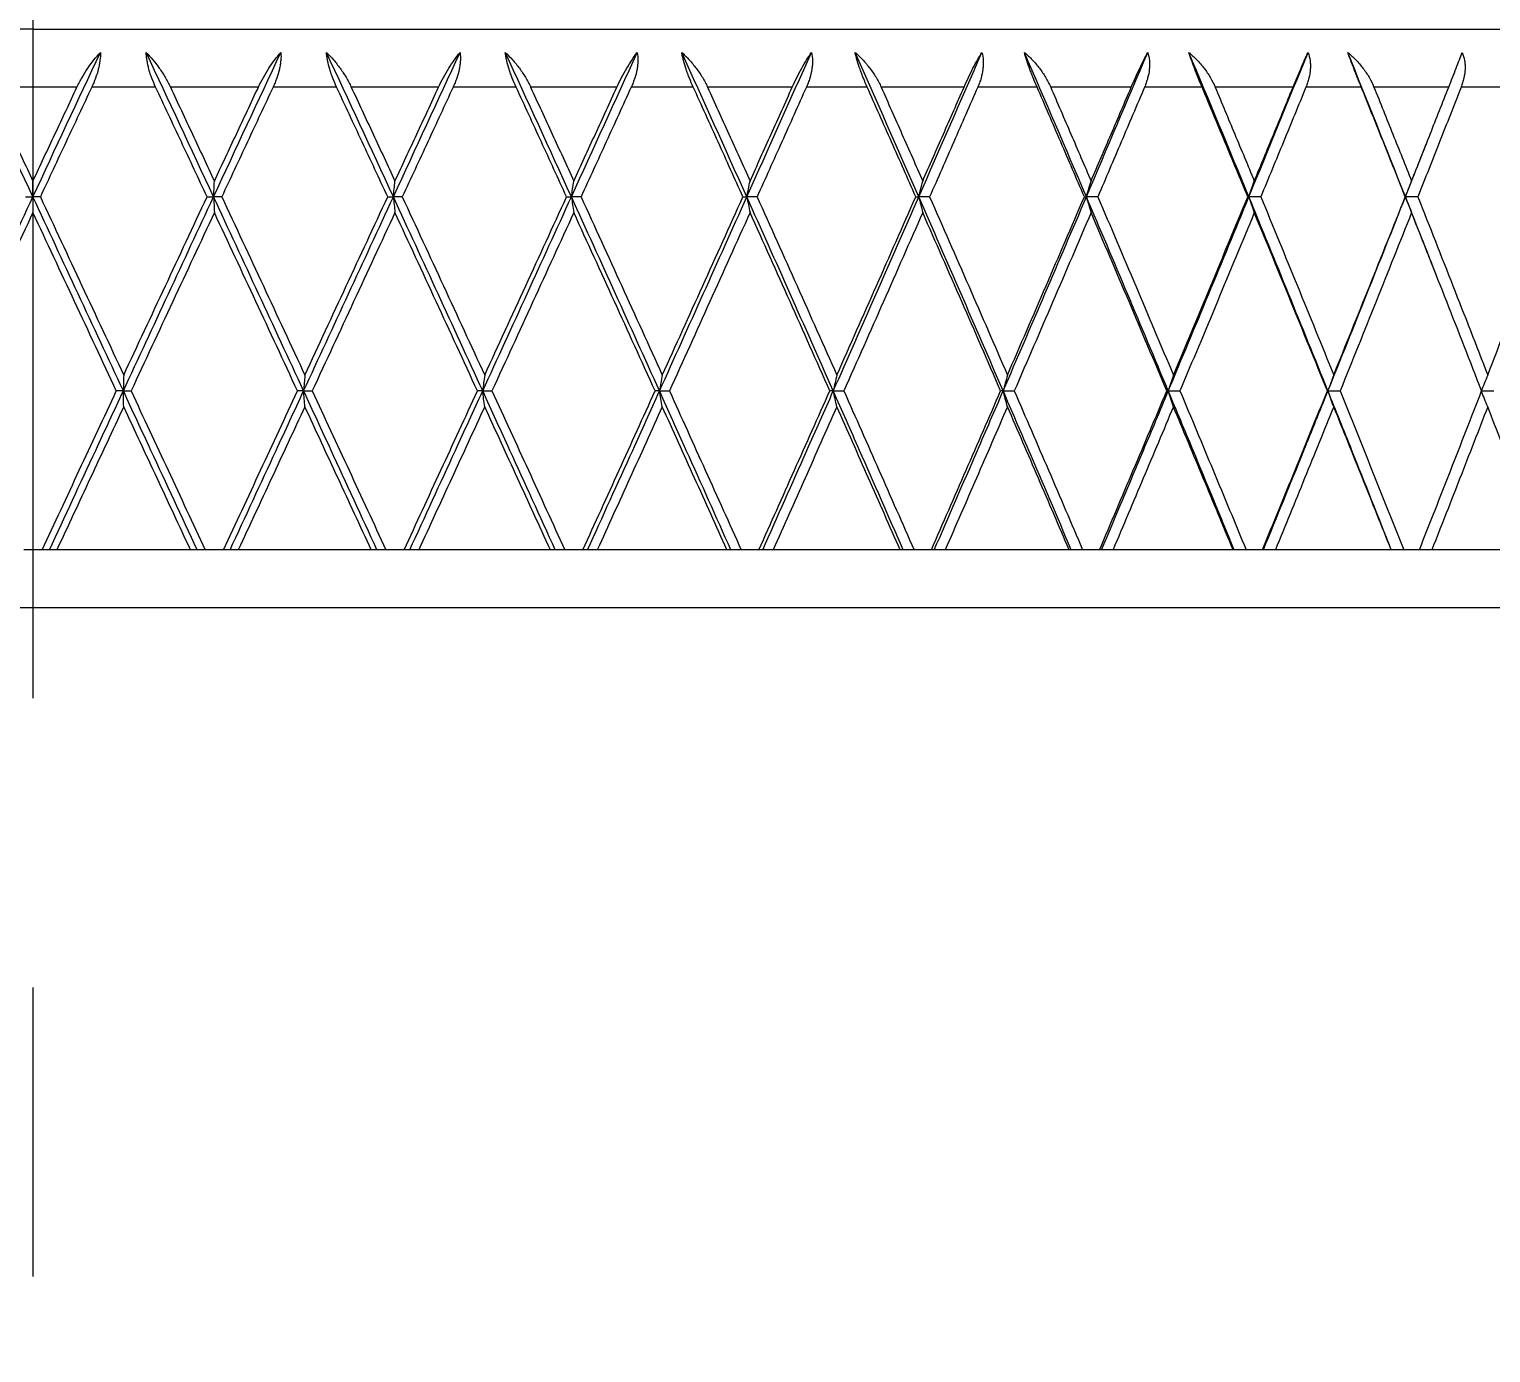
# Model space of a CAD drawing. Extents: x 1661 to 2451, y 0 to 579.
# Drawn here: x 1890.11 to 1902.75, y 266.34 to 277.78 of the extents above; entities that cross this region are included whole.
import ezdxf

# ---------------------------------------------------------------- set-up
doc = ezdxf.new("R2010")
doc.units = 0
doc.header["$LTSCALE"] = 10
doc.header["$MEASUREMENT"] = 0
doc.header["$PDMODE"] = 3
doc.header["$PDSIZE"] = -10
doc.linetypes.add('CENTER', pattern=[2, 1.25, -0.25, 0.25, -0.25])
doc.layers.get('0').update_dxf_attribs({"linetype": 'CONTINUOUS'})
doc.layers.get('DEFPOINTS').update_dxf_attribs({"linetype": 'CONTINUOUS'})
doc.layers.add('1', color=7, linetype='CONTINUOUS')
doc.layers.add('BODY', color=7, linetype='CONTINUOUS')
doc.styles.add('Daelim Dimension', font='NanumGothic.ttf')
doc.dimstyles.new('DEFAULT', dxfattribs={"dimscale": 2, "dimtxt": 2, "dimasz": 2, "dimexe": 0, "dimexo": 2, "dimgap": 1, "dimtad": 1, "dimdec": 0, "dimzin": 9, "dimdsep": 46, "dimtxsty": 'Daelim Dimension', "dimcen": 0.5, "dimclrd": 5, "dimclre": 5, "dimclrt": 256, "dimadec": 1, "dimazin": 0, "dimtfac": 1, "dimtdec": 0, "dimtix": 1, "dimtmove": 0, "dimatfit": 3, "dimfxl": 1, "dimtolj": 1, "dimtzin": 1, "dimlwd": 9, "dimlwe": 9, "dimarcsym": 0})

# ---------------------------------------------------------------- blocks, each defined once
blk = doc.blocks.new('*D0')
at = {"color": 5, "lineweight": 9, "ltscale": 0.5, "transparency": 16777216}
for p, q in [((1872.627, 259.845), (1872.627, 257.735)), ((1907.627, 259.845), (1907.627, 257.735)), ((1872.627, 257.735), (1760.008, 257.735)), ((1903.627, 257.735), (1876.627, 257.735))]:
    blk.add_line(p, q, dxfattribs=at)
at = {"color": 5, "ltscale": 0.5, "transparency": 16777216}
for points in [[(1876.627, 258.401), (1876.627, 257.068), (1872.627, 257.735)], [(1903.627, 258.401), (1903.627, 257.068), (1907.627, 257.735)]]:
    blk.add_solid(points, dxfattribs=at)
at = {"layer": 'DEFPOINTS', "color": 0, "ltscale": 0.5, "transparency": 16777216}
for p in [(1907.627, 257.735), (1872.627, 255.845), (1907.627, 255.845)]:
    blk.add_point(p, dxfattribs=at)
at = {"color": 7, "ltscale": 0.5, "transparency": 16777216, "insert": (1803.117, 266.359), "char_height": 10, "attachment_point": 5, "style": 'Daelim Dimension'}
blk.add_mtext('\\A1;설치구멍 %%C35', dxfattribs=at)

msp = doc.modelspace()

# ---------------------------------------------------------------- linework, layer by layer
at = {"layer": '1', "color": 7, "linetype": 'Continuous', "lineweight": 18}
for p, q in [((1890.144, 277.781), (1868.144, 277.781)), ((1890.144, 277.781), (1912.144, 277.781)), ((1890.224, 273.281), (1890.064, 273.281)), ((1891.506, 273.281), (1890.351, 273.281)), ((1891.793, 273.281), (1891.633, 273.281)), ((1893.07, 273.281), (1891.92, 273.281)), ((1893.355, 273.281), (1893.196, 273.281)), ((1894.619, 273.281), (1893.481, 273.281)), ((1894.9, 273.281), (1894.743, 273.281)), ((1896.146, 273.281), (1895.025, 273.281)), ((1896.423, 273.281), (1896.269, 273.281)), ((1897.644, 273.281), (1896.545, 273.281)), ((1897.915, 273.281), (1897.764, 273.281)), ((1899.105, 273.281), (1898.034, 273.281)), ((1899.369, 273.281), (1899.222, 273.281)), ((1900.523, 273.281), (1899.485, 273.281)), ((1900.778, 273.281), (1900.636, 273.281)), ((1901.891, 273.281), (1900.89, 273.281)), ((1902.135, 273.281), (1901.999, 273.281)), ((1903.201, 273.281), (1902.242, 273.281)), ((1870.394, 272.781), (1890.144, 272.781)), ((1890.144, 272.781), (1909.894, 272.781))]:
    msp.add_line(p, q, dxfattribs=at)
at = {"layer": '1', "color": 7, "linetype": 'Continuous', "lineweight": 13}
msp.add_line((1890.144, 277.781), (1890.144, 277.281), dxfattribs=at)
at = {"layer": '1', "color": 7, "linetype": 'Continuous', "lineweight": 18}
for points, degree in [([(1890.144, 276.332), (1889.949, 276.749), (1889.755, 277.165), (1889.56, 277.581)], 3), ([(1890.144, 276.332), (1890.338, 276.749), (1890.533, 277.165), (1890.727, 277.581)], 3), ([(1891.706, 276.332), (1891.512, 276.749), (1891.318, 277.165), (1891.124, 277.581)], 3), ([(1891.706, 276.332), (1891.9, 276.749), (1892.094, 277.165), (1892.288, 277.581)], 3), ([(1893.261, 276.332), (1893.069, 276.749), (1892.876, 277.165), (1892.682, 277.581)], 3), ([(1893.261, 276.332), (1893.454, 276.749), (1893.646, 277.165), (1893.838, 277.581)], 3), ([(1894.801, 276.332), (1894.611, 276.749), (1894.42, 277.165), (1894.229, 277.581)], 3), ([(1894.801, 276.332), (1894.991, 276.749), (1895.181, 277.165), (1895.37, 277.581)], 3), ([(1896.318, 276.332), (1896.131, 276.749), (1895.943, 277.165), (1895.755, 277.581)], 3), ([(1896.318, 276.332), (1896.505, 276.749), (1896.691, 277.165), (1896.877, 277.581)], 3), ([(1897.805, 276.332), (1897.622, 276.749), (1897.439, 277.165), (1897.254, 277.581)], 3), ([(1897.805, 276.332), (1897.988, 276.749), (1898.17, 277.165), (1898.351, 277.581)], 3), ([(1899.255, 276.332), (1899.077, 276.749), (1898.898, 277.165), (1898.719, 277.581)], 3), ([(1899.255, 276.332), (1899.432, 276.749), (1899.609, 277.165), (1899.785, 277.581)], 3), ([(1900.66, 276.332), (1900.488, 276.749), (1900.315, 277.165), (1900.141, 277.581)], 3), ([(1900.66, 276.332), (1900.832, 276.749), (1901.002, 277.165), (1901.172, 277.581)], 3), ([(1902.014, 276.332), (1901.849, 276.749), (1901.683, 277.165), (1901.515, 277.581)], 3), ([(1889.762, 277.281), (1889.826, 277.145), (1889.953, 276.875), (1890.08, 276.604), (1890.144, 276.468)], 3), ([(1890.144, 276.468), (1890.207, 276.604), (1890.335, 276.875), (1890.462, 277.145), (1890.525, 277.281)], 3), ([(1890.653, 277.281), (1890.579, 277.123), (1890.43, 276.807), (1890.282, 276.49), (1890.208, 276.332)], 3), ([(1891.65, 276.332), (1891.576, 276.49), (1891.428, 276.807), (1891.279, 277.123), (1891.205, 277.281)], 3), ([(1891.333, 277.281), (1891.396, 277.145), (1891.523, 276.875), (1891.65, 276.604), (1891.713, 276.468)], 3), ([(1891.713, 276.468), (1891.777, 276.604), (1891.904, 276.875), (1892.03, 277.145), (1892.094, 277.281)], 3), ([(1892.221, 277.281), (1892.147, 277.123), (1891.999, 276.807), (1891.851, 276.49), (1891.777, 276.332)], 3), ([(1893.212, 276.332), (1893.139, 276.49), (1892.991, 276.807), (1892.844, 277.123), (1892.77, 277.281)], 3), ([(1892.897, 277.281), (1892.96, 277.145), (1893.086, 276.875), (1893.212, 276.604), (1893.275, 276.468)], 3), ([(1893.275, 276.468), (1893.338, 276.604), (1893.464, 276.875), (1893.59, 277.145), (1893.652, 277.281)], 3), ([(1893.778, 277.281), (1893.705, 277.123), (1893.559, 276.807), (1893.412, 276.49), (1893.338, 276.332)], 3), ([(1894.759, 276.332), (1894.687, 276.49), (1894.541, 276.807), (1894.396, 277.123), (1894.323, 277.281)], 3), ([(1894.448, 277.281), (1894.51, 277.145), (1894.635, 276.875), (1894.76, 276.604), (1894.822, 276.468)], 3), ([(1894.822, 276.468), (1894.884, 276.604), (1895.008, 276.875), (1895.132, 277.145), (1895.194, 277.281)], 3), ([(1895.318, 277.281), (1895.246, 277.123), (1895.102, 276.807), (1894.957, 276.49), (1894.884, 276.332)], 3), ([(1896.284, 276.332), (1896.213, 276.49), (1896.07, 276.807), (1895.927, 277.123), (1895.855, 277.281)], 3), ([(1895.978, 277.281), (1896.04, 277.145), (1896.162, 276.875), (1896.285, 276.604), (1896.346, 276.468)], 3), ([(1896.346, 276.468), (1896.407, 276.604), (1896.529, 276.875), (1896.651, 277.145), (1896.711, 277.281)], 3), ([(1896.833, 277.281), (1896.762, 277.123), (1896.621, 276.807), (1896.478, 276.49), (1896.407, 276.332)], 3), ([(1897.779, 276.332), (1897.71, 276.49), (1897.57, 276.807), (1897.429, 277.123), (1897.359, 277.281)], 3), ([(1897.48, 277.281), (1897.54, 277.145), (1897.66, 276.875), (1897.78, 276.604), (1897.839, 276.468)], 3), ([(1897.839, 276.468), (1897.899, 276.604), (1898.018, 276.875), (1898.137, 277.145), (1898.197, 277.281)], 3), ([(1898.316, 277.281), (1898.246, 277.123), (1898.108, 276.807), (1897.969, 276.49), (1897.899, 276.332)], 3), ([(1899.237, 276.332), (1899.169, 276.49), (1899.033, 276.807), (1898.897, 277.123), (1898.828, 277.281)], 3), ([(1898.946, 277.281), (1899.004, 277.145), (1899.121, 276.875), (1899.237, 276.604), (1899.295, 276.468)], 3), ([(1899.295, 276.468), (1899.353, 276.604), (1899.469, 276.875), (1899.585, 277.145), (1899.643, 277.281)], 3), ([(1899.758, 277.281), (1899.691, 277.123), (1899.556, 276.807), (1899.421, 276.49), (1899.354, 276.332)], 3), ([(1900.651, 276.332), (1900.585, 276.49), (1900.453, 276.807), (1900.321, 277.123), (1900.255, 277.281)], 3), ([(1900.369, 277.281), (1900.425, 277.145), (1900.538, 276.875), (1900.651, 276.604), (1900.707, 276.468)], 3), ([(1900.707, 276.468), (1900.763, 276.604), (1900.875, 276.875), (1900.987, 277.145), (1901.042, 277.281)], 3), ([(1901.154, 277.281), (1901.089, 277.123), (1900.959, 276.807), (1900.829, 276.49), (1900.763, 276.332)], 3), ([(1902.013, 276.332), (1901.95, 276.49), (1901.823, 276.807), (1901.696, 277.123), (1901.632, 277.281)], 3), ([(1901.742, 277.281), (1901.796, 277.145), (1901.905, 276.875), (1902.013, 276.604), (1902.067, 276.468)], 3), ([(1902.067, 276.468), (1902.121, 276.604), (1902.228, 276.875), (1902.335, 277.145), (1902.389, 277.281)], 3), ([(1902.496, 277.281), (1902.434, 277.123), (1902.309, 276.807), (1902.184, 276.49), (1902.121, 276.332)], 3), ([(1902.014, 276.332), (1902.083, 276.507), (1902.152, 276.682), (1902.221, 276.857)], 3), ([(1890.144, 276.332), (1890.144, 276.355), (1890.144, 276.4), (1890.144, 276.445), (1890.144, 276.468)], 3), ([(1891.706, 276.332), (1891.708, 276.355), (1891.71, 276.4), (1891.712, 276.445), (1891.713, 276.468)], 3), ([(1893.261, 276.332), (1893.264, 276.355), (1893.268, 276.4), (1893.273, 276.445), (1893.275, 276.468)], 3), ([(1894.801, 276.332), (1894.805, 276.355), (1894.811, 276.4), (1894.818, 276.445), (1894.822, 276.468)], 3), ([(1896.318, 276.332), (1896.323, 276.355), (1896.332, 276.4), (1896.341, 276.445), (1896.346, 276.468)], 3), ([(1897.805, 276.332), (1897.811, 276.355), (1897.822, 276.4), (1897.834, 276.445), (1897.839, 276.468)], 3), ([(1899.255, 276.332), (1899.261, 276.355), (1899.275, 276.4), (1899.289, 276.445), (1899.295, 276.468)], 3), ([(1900.66, 276.332), (1900.668, 276.355), (1900.683, 276.4), (1900.699, 276.445), (1900.707, 276.468)], 3), ([(1902.014, 276.332), (1902.023, 276.355), (1902.04, 276.4), (1902.058, 276.445), (1902.067, 276.468)], 3), ([(1889.362, 274.654), (1889.623, 275.214), (1889.883, 275.774), (1890.144, 276.332)], 3), ([(1890.08, 276.332), (1890.091, 276.332), (1890.112, 276.332), (1890.133, 276.332), (1890.144, 276.332)], 3), ([(1890.926, 274.654), (1890.665, 275.214), (1890.404, 275.774), (1890.144, 276.332)], 3), ([(1890.144, 276.332), (1890.144, 276.31), (1890.144, 276.264), (1890.144, 276.219), (1890.144, 276.196)], 3), ([(1890.208, 276.332), (1890.197, 276.332), (1890.176, 276.332), (1890.154, 276.332), (1890.144, 276.332)], 3), ([(1890.208, 276.332), (1890.328, 276.076), (1890.568, 275.562), (1890.809, 275.048), (1890.929, 274.791)], 3), ([(1890.926, 274.654), (1891.186, 275.214), (1891.446, 275.774), (1891.706, 276.332)], 3), ([(1890.929, 274.791), (1891.049, 275.048), (1891.29, 275.562), (1891.53, 276.076), (1891.65, 276.332)], 3), ([(1891.65, 276.332), (1891.659, 276.332), (1891.678, 276.332), (1891.697, 276.332), (1891.706, 276.332)], 3), ([(1891.777, 276.332), (1891.765, 276.332), (1891.742, 276.332), (1891.718, 276.332), (1891.706, 276.332)], 3), ([(1892.485, 274.654), (1892.226, 275.214), (1891.966, 275.774), (1891.706, 276.332)], 3), ([(1891.706, 276.332), (1891.708, 276.31), (1891.71, 276.264), (1891.712, 276.219), (1891.713, 276.196)], 3), ([(1891.777, 276.332), (1891.897, 276.076), (1892.137, 275.562), (1892.376, 275.048), (1892.496, 274.791)], 3), ([(1892.485, 274.654), (1892.744, 275.214), (1893.003, 275.774), (1893.261, 276.332)], 3), ([(1892.496, 274.791), (1892.615, 275.048), (1892.854, 275.562), (1893.093, 276.076), (1893.212, 276.332)], 3), ([(1893.212, 276.332), (1893.22, 276.332), (1893.237, 276.332), (1893.253, 276.332), (1893.261, 276.332)], 3), ([(1893.338, 276.332), (1893.325, 276.332), (1893.3, 276.332), (1893.274, 276.332), (1893.261, 276.332)], 3), ([(1894.034, 274.654), (1893.777, 275.214), (1893.519, 275.774), (1893.261, 276.332)], 3), ([(1893.261, 276.332), (1893.264, 276.31), (1893.268, 276.264), (1893.273, 276.219), (1893.275, 276.196)], 3), ([(1893.338, 276.332), (1893.457, 276.076), (1893.695, 275.562), (1893.932, 275.048), (1894.051, 274.791)], 3), ([(1894.034, 274.654), (1894.29, 275.214), (1894.546, 275.774), (1894.801, 276.332)], 3), ([(1894.051, 274.791), (1894.169, 275.048), (1894.406, 275.562), (1894.642, 276.076), (1894.759, 276.332)], 3), ([(1894.759, 276.332), (1894.766, 276.332), (1894.78, 276.332), (1894.794, 276.332), (1894.801, 276.332)], 3), ([(1894.884, 276.332), (1894.87, 276.332), (1894.843, 276.332), (1894.815, 276.332), (1894.801, 276.332)], 3), ([(1895.563, 274.654), (1895.31, 275.214), (1895.056, 275.774), (1894.801, 276.332)], 3), ([(1894.801, 276.332), (1894.805, 276.31), (1894.811, 276.264), (1894.818, 276.219), (1894.822, 276.196)], 3), ([(1894.884, 276.332), (1895.002, 276.076), (1895.236, 275.562), (1895.47, 275.048), (1895.587, 274.791)], 3), ([(1895.563, 274.654), (1895.816, 275.214), (1896.068, 275.774), (1896.318, 276.332)], 3), ([(1895.587, 274.791), (1895.704, 275.048), (1895.937, 275.562), (1896.169, 276.076), (1896.284, 276.332)], 3), ([(1896.284, 276.332), (1896.29, 276.332), (1896.301, 276.332), (1896.312, 276.332), (1896.318, 276.332)], 3), ([(1896.407, 276.332), (1896.392, 276.332), (1896.362, 276.332), (1896.333, 276.332), (1896.318, 276.332)], 3), ([(1897.066, 274.654), (1896.818, 275.214), (1896.569, 275.774), (1896.318, 276.332)], 3), ([(1896.318, 276.332), (1896.323, 276.31), (1896.332, 276.264), (1896.341, 276.219), (1896.346, 276.196)], 3), ([(1896.407, 276.332), (1896.522, 276.076), (1896.753, 275.562), (1896.982, 275.048), (1897.097, 274.791)], 3), ([(1897.066, 274.654), (1897.314, 275.214), (1897.56, 275.774), (1897.805, 276.332)], 3), ([(1897.097, 274.791), (1897.211, 275.048), (1897.439, 275.562), (1897.666, 276.076), (1897.779, 276.332)], 3), ([(1897.779, 276.332), (1897.784, 276.332), (1897.792, 276.332), (1897.801, 276.332), (1897.805, 276.332)], 3), ([(1897.899, 276.332), (1897.883, 276.332), (1897.852, 276.332), (1897.821, 276.332), (1897.805, 276.332)], 3), ([(1898.535, 274.654), (1898.293, 275.214), (1898.05, 275.774), (1897.805, 276.332)], 3), ([(1897.805, 276.332), (1897.811, 276.31), (1897.822, 276.264), (1897.834, 276.219), (1897.839, 276.196)], 3), ([(1897.899, 276.332), (1898.012, 276.076), (1898.237, 275.562), (1898.461, 275.048), (1898.572, 274.791)], 3), ([(1898.535, 274.654), (1898.777, 275.214), (1899.017, 275.774), (1899.255, 276.332)], 3), ([(1898.572, 274.791), (1898.684, 275.048), (1898.906, 275.562), (1899.127, 276.076), (1899.237, 276.332)], 3), ([(1899.237, 276.332), (1899.24, 276.332), (1899.246, 276.332), (1899.252, 276.332), (1899.255, 276.332)], 3), ([(1899.354, 276.332), (1899.337, 276.332), (1899.304, 276.332), (1899.271, 276.332), (1899.255, 276.332)], 3), ([(1899.963, 274.654), (1899.729, 275.214), (1899.493, 275.774), (1899.255, 276.332)], 3), ([(1899.255, 276.332), (1899.261, 276.31), (1899.275, 276.264), (1899.289, 276.219), (1899.295, 276.196)], 3), ([(1899.354, 276.332), (1899.463, 276.076), (1899.682, 275.562), (1899.899, 275.048), (1900.007, 274.791)], 3), ([(1899.963, 274.654), (1900.198, 275.214), (1900.43, 275.774), (1900.66, 276.332)], 3), ([(1900.007, 274.791), (1900.115, 275.048), (1900.331, 275.562), (1900.544, 276.076), (1900.651, 276.332)], 3), ([(1900.651, 276.332), (1900.652, 276.332), (1900.655, 276.332), (1900.658, 276.332), (1900.66, 276.332)], 3), ([(1900.763, 276.332), (1900.746, 276.332), (1900.712, 276.332), (1900.677, 276.332), (1900.66, 276.332)], 3), ([(1901.344, 274.654), (1901.118, 275.214), (1900.89, 275.774), (1900.66, 276.332)], 3), ([(1900.66, 276.332), (1900.668, 276.31), (1900.683, 276.264), (1900.699, 276.219), (1900.707, 276.196)], 3), ([(1900.763, 276.332), (1900.869, 276.076), (1901.08, 275.562), (1901.29, 275.048), (1901.394, 274.791)], 3), ([(1901.344, 274.654), (1901.57, 275.214), (1901.793, 275.774), (1902.014, 276.332)], 3), ([(1901.394, 274.791), (1901.498, 275.048), (1901.705, 275.562), (1901.911, 276.076), (1902.013, 276.332)], 3), ([(1902.013, 276.332), (1902.013, 276.332), (1902.013, 276.332), (1902.014, 276.332), (1902.014, 276.332)], 3), ([(1902.121, 276.332), (1902.103, 276.332), (1902.068, 276.332), (1902.032, 276.332), (1902.014, 276.332)], 3), ([(1902.262, 275.704), (1902.179, 275.913), (1902.097, 276.123), (1902.014, 276.332)], 3), ([(1902.014, 276.332), (1902.023, 276.31), (1902.04, 276.264), (1902.058, 276.219), (1902.067, 276.196)], 3), ([(1902.121, 276.332), (1902.223, 276.076), (1902.425, 275.563), (1902.626, 275.048), (1902.726, 274.791)], 3), ([(1902.726, 274.791), (1902.825, 275.048), (1903.024, 275.562), (1903.22, 276.076), (1903.317, 276.332)], 3), ([(1890.144, 276.196), (1890.024, 275.94), (1889.783, 275.426), (1889.543, 274.912), (1889.422, 274.654)], 3), ([(1890.865, 274.654), (1890.745, 274.912), (1890.505, 275.426), (1890.264, 275.94), (1890.144, 276.196)], 3), ([(1891.713, 276.196), (1891.593, 275.94), (1891.353, 275.426), (1891.113, 274.912), (1890.993, 274.654)], 3), ([(1892.432, 274.654), (1892.313, 274.912), (1892.073, 275.426), (1891.833, 275.94), (1891.713, 276.196)], 3), ([(1893.275, 276.196), (1893.156, 275.94), (1892.918, 275.426), (1892.679, 274.912), (1892.559, 274.654)], 3), ([(1893.988, 274.654), (1893.87, 274.912), (1893.632, 275.426), (1893.394, 275.94), (1893.275, 276.196)], 3), ([(1894.822, 276.196), (1894.704, 275.94), (1894.469, 275.426), (1894.232, 274.912), (1894.114, 274.654)], 3), ([(1895.525, 274.654), (1895.408, 274.912), (1895.174, 275.426), (1894.939, 275.94), (1894.822, 276.196)], 3), ([(1896.346, 276.196), (1896.23, 275.94), (1895.998, 275.426), (1895.766, 274.912), (1895.649, 274.654)], 3), ([(1897.036, 274.654), (1896.922, 274.912), (1896.692, 275.426), (1896.461, 275.94), (1896.346, 276.196)], 3), ([(1897.839, 276.196), (1897.726, 275.94), (1897.5, 275.426), (1897.272, 274.912), (1897.157, 274.654)], 3), ([(1898.513, 274.654), (1898.402, 274.912), (1898.178, 275.426), (1897.952, 275.94), (1897.839, 276.196)], 3), ([(1899.295, 276.196), (1899.186, 275.94), (1898.965, 275.426), (1898.743, 274.912), (1898.631, 274.654)], 3), ([(1899.95, 274.654), (1899.842, 274.912), (1899.624, 275.426), (1899.405, 275.94), (1899.295, 276.196)], 3), ([(1900.707, 276.196), (1900.601, 275.94), (1900.388, 275.426), (1900.172, 274.912), (1900.064, 274.654)], 3), ([(1901.339, 274.654), (1901.234, 274.912), (1901.025, 275.426), (1900.813, 275.94), (1900.707, 276.196)], 3), ([(1902.067, 276.196), (1901.965, 275.94), (1901.76, 275.426), (1901.553, 274.912), (1901.449, 274.654)], 3), ([(1902.673, 274.654), (1902.573, 274.912), (1902.372, 275.426), (1902.169, 275.94), (1902.067, 276.196)], 3), ([(1902.276, 275.668), (1902.268, 275.688)], 1), ([(1890.929, 274.791), (1890.928, 274.768), (1890.927, 274.723), (1890.926, 274.677), (1890.926, 274.654)], 3), ([(1892.496, 274.791), (1892.494, 274.768), (1892.49, 274.723), (1892.487, 274.677), (1892.485, 274.654)], 3), ([(1894.051, 274.791), (1894.048, 274.768), (1894.042, 274.723), (1894.036, 274.677), (1894.034, 274.654)], 3), ([(1895.587, 274.791), (1895.583, 274.768), (1895.575, 274.723), (1895.567, 274.677), (1895.563, 274.654)], 3), ([(1897.097, 274.791), (1897.092, 274.768), (1897.081, 274.723), (1897.071, 274.677), (1897.066, 274.654)], 3), ([(1898.572, 274.791), (1898.566, 274.768), (1898.554, 274.723), (1898.541, 274.677), (1898.535, 274.654)], 3), ([(1900.007, 274.791), (1900, 274.768), (1899.985, 274.723), (1899.971, 274.677), (1899.963, 274.654)], 3), ([(1901.394, 274.791), (1901.385, 274.768), (1901.369, 274.723), (1901.352, 274.677), (1901.344, 274.654)], 3), ([(1890.224, 273.281), (1890.331, 273.51), (1890.545, 273.968), (1890.759, 274.426), (1890.865, 274.654)], 3), ([(1890.926, 274.654), (1890.916, 274.654), (1890.896, 274.654), (1890.875, 274.654), (1890.865, 274.654)], 3), ([(1890.926, 274.654), (1890.937, 274.654), (1890.959, 274.654), (1890.982, 274.654), (1890.993, 274.654)], 3), ([(1890.929, 274.518), (1890.928, 274.541), (1890.927, 274.586), (1890.926, 274.632), (1890.926, 274.654)], 3), ([(1890.993, 274.654), (1891.099, 274.426), (1891.313, 273.968), (1891.527, 273.51), (1891.633, 273.281)], 3), ([(1891.793, 273.281), (1891.9, 273.51), (1892.113, 273.968), (1892.326, 274.426), (1892.432, 274.654)], 3), ([(1892.485, 274.654), (1892.476, 274.654), (1892.459, 274.654), (1892.441, 274.654), (1892.432, 274.654)], 3), ([(1892.485, 274.654), (1892.498, 274.654), (1892.522, 274.654), (1892.547, 274.654), (1892.559, 274.654)], 3), ([(1892.496, 274.518), (1892.494, 274.541), (1892.49, 274.586), (1892.487, 274.632), (1892.485, 274.654)], 3), ([(1892.559, 274.654), (1892.665, 274.426), (1892.878, 273.968), (1893.09, 273.51), (1893.196, 273.281)], 3), ([(1893.355, 273.281), (1893.46, 273.51), (1893.672, 273.968), (1893.883, 274.426), (1893.988, 274.654)], 3), ([(1894.034, 274.654), (1894.026, 274.654), (1894.011, 274.654), (1893.996, 274.654), (1893.988, 274.654)], 3), ([(1894.034, 274.654), (1894.047, 274.654), (1894.074, 274.654), (1894.1, 274.654), (1894.114, 274.654)], 3), ([(1894.051, 274.518), (1894.048, 274.541), (1894.042, 274.586), (1894.036, 274.632), (1894.034, 274.654)], 3), ([(1894.114, 274.654), (1894.219, 274.426), (1894.429, 273.968), (1894.639, 273.51), (1894.743, 273.281)], 3), ([(1894.9, 273.281), (1895.005, 273.51), (1895.214, 273.968), (1895.421, 274.426), (1895.525, 274.654)], 3), ([(1895.563, 274.654), (1895.557, 274.654), (1895.544, 274.654), (1895.532, 274.654), (1895.525, 274.654)], 3), ([(1895.563, 274.654), (1895.577, 274.654), (1895.606, 274.654), (1895.635, 274.654), (1895.649, 274.654)], 3), ([(1895.587, 274.518), (1895.583, 274.541), (1895.575, 274.586), (1895.567, 274.632), (1895.563, 274.654)], 3), ([(1895.649, 274.654), (1895.752, 274.426), (1895.959, 273.968), (1896.166, 273.51), (1896.269, 273.281)], 3), ([(1896.423, 273.281), (1896.525, 273.51), (1896.73, 273.968), (1896.934, 274.426), (1897.036, 274.654)], 3), ([(1897.066, 274.654), (1897.061, 274.654), (1897.051, 274.654), (1897.041, 274.654), (1897.036, 274.654)], 3), ([(1897.066, 274.654), (1897.081, 274.654), (1897.112, 274.654), (1897.142, 274.654), (1897.157, 274.654)], 3), ([(1897.097, 274.518), (1897.092, 274.541), (1897.081, 274.586), (1897.071, 274.632), (1897.066, 274.654)], 3), ([(1897.157, 274.654), (1897.259, 274.426), (1897.461, 273.968), (1897.663, 273.51), (1897.764, 273.281)], 3), ([(1897.915, 273.281), (1898.015, 273.51), (1898.215, 273.968), (1898.414, 274.426), (1898.513, 274.654)], 3), ([(1898.535, 274.654), (1898.531, 274.654), (1898.524, 274.654), (1898.517, 274.654), (1898.513, 274.654)], 3), ([(1898.535, 274.654), (1898.551, 274.654), (1898.583, 274.654), (1898.615, 274.654), (1898.631, 274.654)], 3), ([(1898.572, 274.518), (1898.566, 274.541), (1898.554, 274.586), (1898.541, 274.632), (1898.535, 274.654)], 3), ([(1898.631, 274.654), (1898.73, 274.426), (1898.928, 273.968), (1899.124, 273.51), (1899.222, 273.281)], 3), ([(1899.369, 273.281), (1899.466, 273.51), (1899.661, 273.968), (1899.854, 274.426), (1899.95, 274.654)], 3), ([(1899.963, 274.654), (1899.961, 274.654), (1899.957, 274.654), (1899.952, 274.654), (1899.95, 274.654)], 3), ([(1899.963, 274.654), (1899.98, 274.654), (1900.014, 274.654), (1900.048, 274.654), (1900.064, 274.654)], 3), ([(1900.007, 274.518), (1900, 274.541), (1899.985, 274.586), (1899.971, 274.632), (1899.963, 274.654)], 3), ([(1900.064, 274.654), (1900.16, 274.426), (1900.351, 273.968), (1900.541, 273.51), (1900.636, 273.281)], 3), ([(1900.778, 273.281), (1900.872, 273.51), (1901.06, 273.968), (1901.246, 274.426), (1901.339, 274.654)], 3), ([(1901.344, 274.654), (1901.343, 274.654), (1901.341, 274.654), (1901.34, 274.654), (1901.339, 274.654)], 3), ([(1901.344, 274.654), (1901.361, 274.654), (1901.396, 274.654), (1901.431, 274.654), (1901.449, 274.654)], 3), ([(1901.394, 274.518), (1901.385, 274.541), (1901.369, 274.586), (1901.352, 274.632), (1901.344, 274.654)], 3), ([(1901.449, 274.654), (1901.541, 274.426), (1901.725, 273.968), (1901.908, 273.51), (1901.999, 273.281)], 3), ([(1902.135, 273.281), (1902.225, 273.51), (1902.406, 273.968), (1902.584, 274.426), (1902.673, 274.654)], 3), ([(1902.67, 274.654), (1902.688, 274.654), (1902.724, 274.654), (1902.76, 274.654), (1902.778, 274.654)], 3), ([(1890.929, 274.518), (1890.833, 274.312), (1890.64, 273.9), (1890.448, 273.487), (1890.351, 273.281)], 3), ([(1891.506, 273.281), (1891.41, 273.487), (1891.218, 273.9), (1891.025, 274.312), (1890.929, 274.518)], 3), ([(1892.496, 274.518), (1892.4, 274.312), (1892.208, 273.9), (1892.016, 273.487), (1891.92, 273.281)], 3), ([(1893.07, 273.281), (1892.974, 273.487), (1892.783, 273.9), (1892.591, 274.312), (1892.496, 274.518)], 3), ([(1894.051, 274.518), (1893.956, 274.312), (1893.766, 273.9), (1893.576, 273.487), (1893.481, 273.281)], 3), ([(1894.619, 273.281), (1894.524, 273.487), (1894.335, 273.9), (1894.146, 274.312), (1894.051, 274.518)], 3), ([(1895.587, 274.518), (1895.494, 274.312), (1895.307, 273.9), (1895.119, 273.487), (1895.025, 273.281)], 3), ([(1896.146, 273.281), (1896.053, 273.487), (1895.867, 273.9), (1895.68, 274.312), (1895.587, 274.518)], 3), ([(1897.097, 274.518), (1897.005, 274.312), (1896.822, 273.9), (1896.637, 273.487), (1896.545, 273.281)], 3), ([(1897.644, 273.281), (1897.553, 273.487), (1897.371, 273.9), (1897.188, 274.312), (1897.097, 274.518)], 3), ([(1898.572, 274.518), (1898.483, 274.312), (1898.304, 273.9), (1898.124, 273.487), (1898.034, 273.281)], 3), ([(1899.105, 273.281), (1899.017, 273.487), (1898.84, 273.9), (1898.662, 274.312), (1898.572, 274.518)], 3), ([(1900.007, 274.518), (1899.921, 274.312), (1899.747, 273.9), (1899.572, 273.487), (1899.485, 273.281)], 3), ([(1900.523, 273.281), (1900.438, 273.487), (1900.266, 273.9), (1900.094, 274.312), (1900.007, 274.518)], 3), ([(1901.394, 274.518), (1901.31, 274.312), (1901.143, 273.9), (1900.974, 273.487), (1900.89, 273.281)], 3), ([(1901.891, 273.281), (1901.808, 273.487), (1901.643, 273.9), (1901.477, 274.312), (1901.394, 274.518)], 3), ([(1902.726, 274.518), (1902.646, 274.312), (1902.486, 273.9), (1902.324, 273.487), (1902.242, 273.281)], 3), ([(1903.201, 273.281), (1903.122, 273.487), (1902.964, 273.9), (1902.805, 274.312), (1902.726, 274.518)], 3), ([(1890.287, 273.281), (1890.276, 273.281), (1890.255, 273.281), (1890.234, 273.281), (1890.224, 273.281)], 3), ([(1890.351, 273.281), (1890.341, 273.281), (1890.319, 273.281), (1890.298, 273.281), (1890.287, 273.281)], 3), ([(1891.564, 273.281), (1891.554, 273.281), (1891.535, 273.281), (1891.516, 273.281), (1891.506, 273.281)], 3), ([(1891.633, 273.281), (1891.622, 273.281), (1891.598, 273.281), (1891.575, 273.281), (1891.564, 273.281)], 3), ([(1891.849, 273.281), (1891.84, 273.281), (1891.821, 273.281), (1891.803, 273.281), (1891.793, 273.281)], 3), ([(1891.92, 273.281), (1891.908, 273.281), (1891.885, 273.281), (1891.861, 273.281), (1891.849, 273.281)], 3), ([(1893.119, 273.281), (1893.111, 273.281), (1893.095, 273.281), (1893.078, 273.281), (1893.07, 273.281)], 3), ([(1893.196, 273.281), (1893.183, 273.281), (1893.158, 273.281), (1893.132, 273.281), (1893.119, 273.281)], 3), ([(1893.403, 273.281), (1893.395, 273.281), (1893.379, 273.281), (1893.363, 273.281), (1893.355, 273.281)], 3), ([(1893.481, 273.281), (1893.468, 273.281), (1893.442, 273.281), (1893.416, 273.281), (1893.403, 273.281)], 3), ([(1894.661, 273.281), (1894.654, 273.281), (1894.64, 273.281), (1894.626, 273.281), (1894.619, 273.281)], 3), ([(1894.743, 273.281), (1894.73, 273.281), (1894.702, 273.281), (1894.675, 273.281), (1894.661, 273.281)], 3), ([(1894.941, 273.281), (1894.934, 273.281), (1894.921, 273.281), (1894.907, 273.281), (1894.9, 273.281)], 3), ([(1895.025, 273.281), (1895.011, 273.281), (1894.983, 273.281), (1894.955, 273.281), (1894.941, 273.281)], 3), ([(1896.18, 273.281), (1896.175, 273.281), (1896.163, 273.281), (1896.152, 273.281), (1896.146, 273.281)], 3), ([(1896.269, 273.281), (1896.254, 273.281), (1896.224, 273.281), (1896.195, 273.281), (1896.18, 273.281)], 3), ([(1896.456, 273.281), (1896.45, 273.281), (1896.439, 273.281), (1896.428, 273.281), (1896.423, 273.281)], 3), ([(1896.545, 273.281), (1896.53, 273.281), (1896.5, 273.281), (1896.47, 273.281), (1896.456, 273.281)], 3), ([(1897.67, 273.281), (1897.666, 273.281), (1897.657, 273.281), (1897.648, 273.281), (1897.644, 273.281)], 3), ([(1897.764, 273.281), (1897.748, 273.281), (1897.717, 273.281), (1897.686, 273.281), (1897.67, 273.281)], 3), ([(1897.939, 273.281), (1897.935, 273.281), (1897.927, 273.281), (1897.919, 273.281), (1897.915, 273.281)], 3), ([(1898.034, 273.281), (1898.018, 273.281), (1897.987, 273.281), (1897.955, 273.281), (1897.939, 273.281)], 3), ([(1899.124, 273.281), (1899.121, 273.281), (1899.115, 273.281), (1899.109, 273.281), (1899.105, 273.281)], 3), ([(1899.222, 273.281), (1899.206, 273.281), (1899.173, 273.281), (1899.14, 273.281), (1899.124, 273.281)], 3), ([(1899.385, 273.281), (1899.383, 273.281), (1899.377, 273.281), (1899.371, 273.281), (1899.369, 273.281)], 3), ([(1899.485, 273.281), (1899.468, 273.281), (1899.435, 273.281), (1899.402, 273.281), (1899.385, 273.281)], 3), ([(1900.533, 273.281), (1900.532, 273.281), (1900.528, 273.281), (1900.525, 273.281), (1900.523, 273.281)], 3), ([(1900.636, 273.281), (1900.619, 273.281), (1900.585, 273.281), (1900.551, 273.281), (1900.533, 273.281)], 3), ([(1900.786, 273.281), (1900.785, 273.281), (1900.782, 273.281), (1900.779, 273.281), (1900.778, 273.281)], 3), ([(1900.89, 273.281), (1900.872, 273.281), (1900.838, 273.281), (1900.803, 273.281), (1900.786, 273.281)], 3), ([(1901.892, 273.281), (1901.892, 273.281), (1901.891, 273.281), (1901.891, 273.281), (1901.891, 273.281)], 3), ([(1901.999, 273.281), (1901.981, 273.281), (1901.946, 273.281), (1901.91, 273.281), (1901.892, 273.281)], 3), ([(1902.242, 273.281), (1902.225, 273.281), (1902.189, 273.281), (1902.153, 273.281), (1902.135, 273.281)], 3), ([(1902.135, 273.281), (1902.135, 273.281), (1902.135, 273.281), (1902.135, 273.281), (1902.135, 273.281)], 3)]:
    msp.add_open_spline(points, degree=degree, dxfattribs=at)
for points, knots in [([(1890.525, 277.281), (1890.539, 277.31), (1890.554, 277.338), (1890.585, 277.392), (1890.601, 277.418), (1890.636, 277.469), (1890.654, 277.493), (1890.69, 277.539), (1890.708, 277.56), (1890.727, 277.581)], [0, 0, 0, 0, 0.25, 0.25, 0.5, 0.5, 0.75, 0.75, 1, 1, 1, 1]), ([(1890.727, 277.581), (1890.728, 277.558), (1890.727, 277.535), (1890.722, 277.498), (1890.72, 277.486), (1890.715, 277.461), (1890.712, 277.448), (1890.703, 277.409), (1890.694, 277.383), (1890.68, 277.345), (1890.675, 277.332), (1890.664, 277.306), (1890.659, 277.293), (1890.653, 277.281)], [0, 0, 0, 0, 0.25, 0.25, 0.375, 0.375, 0.5, 0.5, 0.75, 0.75, 0.875, 0.875, 1, 1, 1, 1]), ([(1891.205, 277.281), (1891.193, 277.306), (1891.183, 277.332), (1891.168, 277.37), (1891.163, 277.383), (1891.155, 277.409), (1891.151, 277.422), (1891.14, 277.461), (1891.135, 277.486), (1891.129, 277.522), (1891.127, 277.534), (1891.125, 277.558), (1891.124, 277.569), (1891.124, 277.581)], [0, 0, 0, 0, 0.25, 0.25, 0.375, 0.375, 0.5, 0.5, 0.75, 0.75, 0.875, 0.875, 1, 1, 1, 1]), ([(1891.124, 277.581), (1891.144, 277.56), (1891.163, 277.539), (1891.201, 277.493), (1891.219, 277.469), (1891.246, 277.432), (1891.255, 277.419), (1891.272, 277.392), (1891.28, 277.379), (1891.304, 277.338), (1891.319, 277.31), (1891.333, 277.281)], [0, 0, 0, 0, 0.25, 0.25, 0.5, 0.5, 0.625, 0.625, 0.75, 0.75, 1, 1, 1, 1]), ([(1892.094, 277.281), (1892.107, 277.31), (1892.122, 277.338), (1892.152, 277.392), (1892.168, 277.418), (1892.201, 277.469), (1892.218, 277.493), (1892.253, 277.539), (1892.27, 277.56), (1892.288, 277.581)], [0, 0, 0, 0, 0.25, 0.25, 0.5, 0.5, 0.75, 0.75, 1, 1, 1, 1]), ([(1892.288, 277.581), (1892.29, 277.558), (1892.29, 277.535), (1892.286, 277.498), (1892.285, 277.486), (1892.281, 277.461), (1892.278, 277.448), (1892.269, 277.409), (1892.261, 277.383), (1892.248, 277.345), (1892.243, 277.332), (1892.232, 277.306), (1892.227, 277.293), (1892.221, 277.281)], [0, 0, 0, 0, 0.25, 0.25, 0.375, 0.375, 0.5, 0.5, 0.75, 0.75, 0.875, 0.875, 1, 1, 1, 1]), ([(1892.77, 277.281), (1892.759, 277.306), (1892.748, 277.332), (1892.733, 277.37), (1892.728, 277.383), (1892.719, 277.409), (1892.715, 277.422), (1892.703, 277.461), (1892.697, 277.486), (1892.69, 277.522), (1892.688, 277.534), (1892.684, 277.558), (1892.683, 277.569), (1892.682, 277.581)], [0, 0, 0, 0, 0.25, 0.25, 0.375, 0.375, 0.5, 0.5, 0.75, 0.75, 0.875, 0.875, 1, 1, 1, 1]), ([(1892.682, 277.581), (1892.703, 277.56), (1892.724, 277.539), (1892.763, 277.493), (1892.782, 277.469), (1892.809, 277.432), (1892.818, 277.419), (1892.836, 277.392), (1892.844, 277.379), (1892.868, 277.338), (1892.883, 277.31), (1892.897, 277.281)], [0, 0, 0, 0, 0.25, 0.25, 0.5, 0.5, 0.625, 0.625, 0.75, 0.75, 1, 1, 1, 1]), ([(1893.652, 277.281), (1893.666, 277.31), (1893.68, 277.338), (1893.71, 277.392), (1893.725, 277.418), (1893.757, 277.469), (1893.773, 277.493), (1893.805, 277.539), (1893.822, 277.56), (1893.838, 277.581)], [0, 0, 0, 0, 0.25, 0.25, 0.5, 0.5, 0.75, 0.75, 1, 1, 1, 1]), ([(1893.838, 277.581), (1893.841, 277.558), (1893.842, 277.535), (1893.84, 277.498), (1893.839, 277.486), (1893.835, 277.461), (1893.833, 277.448), (1893.825, 277.409), (1893.818, 277.383), (1893.805, 277.345), (1893.8, 277.332), (1893.79, 277.306), (1893.784, 277.293), (1893.778, 277.281)], [0, 0, 0, 0, 0.25, 0.25, 0.375, 0.375, 0.5, 0.5, 0.75, 0.75, 0.875, 0.875, 1, 1, 1, 1]), ([(1894.323, 277.281), (1894.311, 277.306), (1894.3, 277.332), (1894.285, 277.37), (1894.28, 277.383), (1894.271, 277.409), (1894.266, 277.422), (1894.254, 277.461), (1894.247, 277.486), (1894.239, 277.522), (1894.236, 277.534), (1894.232, 277.558), (1894.23, 277.569), (1894.229, 277.581)], [0, 0, 0, 0, 0.25, 0.25, 0.375, 0.375, 0.5, 0.5, 0.75, 0.75, 0.875, 0.875, 1, 1, 1, 1]), ([(1894.229, 277.581), (1894.25, 277.56), (1894.272, 277.539), (1894.312, 277.493), (1894.332, 277.469), (1894.36, 277.432), (1894.369, 277.419), (1894.386, 277.392), (1894.395, 277.379), (1894.42, 277.338), (1894.435, 277.31), (1894.448, 277.281)], [0, 0, 0, 0, 0.25, 0.25, 0.5, 0.5, 0.625, 0.625, 0.75, 0.75, 1, 1, 1, 1]), ([(1895.194, 277.281), (1895.208, 277.31), (1895.221, 277.338), (1895.25, 277.392), (1895.264, 277.418), (1895.294, 277.469), (1895.31, 277.493), (1895.34, 277.539), (1895.355, 277.56), (1895.37, 277.581)], [0, 0, 0, 0, 0.25, 0.25, 0.5, 0.5, 0.75, 0.75, 1, 1, 1, 1]), ([(1895.37, 277.581), (1895.374, 277.558), (1895.376, 277.535), (1895.376, 277.498), (1895.375, 277.486), (1895.372, 277.461), (1895.371, 277.448), (1895.364, 277.409), (1895.357, 277.383), (1895.344, 277.345), (1895.34, 277.332), (1895.33, 277.306), (1895.324, 277.293), (1895.318, 277.281)], [0, 0, 0, 0, 0.25, 0.25, 0.375, 0.375, 0.5, 0.5, 0.75, 0.75, 0.875, 0.875, 1, 1, 1, 1]), ([(1895.855, 277.281), (1895.843, 277.306), (1895.832, 277.332), (1895.817, 277.37), (1895.812, 277.383), (1895.802, 277.409), (1895.798, 277.422), (1895.785, 277.461), (1895.777, 277.486), (1895.768, 277.522), (1895.765, 277.534), (1895.759, 277.558), (1895.757, 277.569), (1895.755, 277.581)], [0, 0, 0, 0, 0.25, 0.25, 0.375, 0.375, 0.5, 0.5, 0.75, 0.75, 0.875, 0.875, 1, 1, 1, 1]), ([(1895.755, 277.581), (1895.778, 277.56), (1895.799, 277.539), (1895.841, 277.493), (1895.861, 277.469), (1895.889, 277.432), (1895.899, 277.419), (1895.917, 277.392), (1895.925, 277.379), (1895.95, 277.338), (1895.965, 277.31), (1895.978, 277.281)], [0, 0, 0, 0, 0.25, 0.25, 0.5, 0.5, 0.625, 0.625, 0.75, 0.75, 1, 1, 1, 1]), ([(1896.711, 277.281), (1896.724, 277.31), (1896.738, 277.338), (1896.765, 277.392), (1896.779, 277.418), (1896.807, 277.469), (1896.821, 277.493), (1896.849, 277.539), (1896.863, 277.56), (1896.877, 277.581)], [0, 0, 0, 0, 0.25, 0.25, 0.5, 0.5, 0.75, 0.75, 1, 1, 1, 1]), ([(1896.877, 277.581), (1896.882, 277.558), (1896.885, 277.535), (1896.886, 277.498), (1896.886, 277.486), (1896.884, 277.461), (1896.882, 277.448), (1896.876, 277.409), (1896.87, 277.383), (1896.858, 277.345), (1896.854, 277.332), (1896.844, 277.306), (1896.839, 277.293), (1896.833, 277.281)], [0, 0, 0, 0, 0.25, 0.25, 0.375, 0.375, 0.5, 0.5, 0.75, 0.75, 0.875, 0.875, 1, 1, 1, 1]), ([(1897.359, 277.281), (1897.348, 277.306), (1897.337, 277.332), (1897.321, 277.37), (1897.316, 277.383), (1897.307, 277.409), (1897.302, 277.422), (1897.288, 277.461), (1897.28, 277.486), (1897.269, 277.522), (1897.266, 277.534), (1897.26, 277.558), (1897.257, 277.569), (1897.254, 277.581)], [0, 0, 0, 0, 0.25, 0.25, 0.375, 0.375, 0.5, 0.5, 0.75, 0.75, 0.875, 0.875, 1, 1, 1, 1]), ([(1897.254, 277.581), (1897.277, 277.56), (1897.3, 277.539), (1897.342, 277.493), (1897.362, 277.469), (1897.391, 277.432), (1897.4, 277.419), (1897.419, 277.392), (1897.427, 277.379), (1897.452, 277.338), (1897.467, 277.31), (1897.48, 277.281)], [0, 0, 0, 0, 0.25, 0.25, 0.5, 0.5, 0.625, 0.625, 0.75, 0.75, 1, 1, 1, 1]), ([(1898.197, 277.281), (1898.209, 277.31), (1898.222, 277.338), (1898.248, 277.392), (1898.261, 277.418), (1898.287, 277.469), (1898.3, 277.493), (1898.326, 277.539), (1898.338, 277.56), (1898.351, 277.581)], [0, 0, 0, 0, 0.25, 0.25, 0.5, 0.5, 0.75, 0.75, 1, 1, 1, 1]), ([(1898.351, 277.581), (1898.357, 277.558), (1898.361, 277.535), (1898.363, 277.498), (1898.363, 277.486), (1898.362, 277.461), (1898.361, 277.448), (1898.356, 277.409), (1898.351, 277.383), (1898.34, 277.345), (1898.336, 277.332), (1898.326, 277.306), (1898.321, 277.293), (1898.316, 277.281)], [0, 0, 0, 0, 0.25, 0.25, 0.375, 0.375, 0.5, 0.5, 0.75, 0.75, 0.875, 0.875, 1, 1, 1, 1]), ([(1898.828, 277.281), (1898.817, 277.306), (1898.806, 277.332), (1898.791, 277.37), (1898.786, 277.383), (1898.776, 277.409), (1898.771, 277.422), (1898.757, 277.461), (1898.748, 277.486), (1898.736, 277.522), (1898.732, 277.534), (1898.725, 277.558), (1898.722, 277.569), (1898.719, 277.581)], [0, 0, 0, 0, 0.25, 0.25, 0.375, 0.375, 0.5, 0.5, 0.75, 0.75, 0.875, 0.875, 1, 1, 1, 1]), ([(1898.719, 277.581), (1898.742, 277.56), (1898.765, 277.539), (1898.808, 277.493), (1898.829, 277.469), (1898.858, 277.432), (1898.867, 277.419), (1898.885, 277.392), (1898.894, 277.379), (1898.918, 277.338), (1898.933, 277.31), (1898.946, 277.281)], [0, 0, 0, 0, 0.25, 0.25, 0.5, 0.5, 0.625, 0.625, 0.75, 0.75, 1, 1, 1, 1]), ([(1899.643, 277.281), (1899.655, 277.31), (1899.667, 277.338), (1899.692, 277.392), (1899.704, 277.418), (1899.728, 277.469), (1899.74, 277.493), (1899.763, 277.539), (1899.774, 277.56), (1899.785, 277.581)], [0, 0, 0, 0, 0.25, 0.25, 0.5, 0.5, 0.75, 0.75, 1, 1, 1, 1]), ([(1899.785, 277.581), (1899.792, 277.558), (1899.797, 277.535), (1899.801, 277.498), (1899.801, 277.486), (1899.801, 277.461), (1899.8, 277.448), (1899.796, 277.409), (1899.792, 277.383), (1899.781, 277.345), (1899.777, 277.332), (1899.768, 277.306), (1899.763, 277.293), (1899.758, 277.281)], [0, 0, 0, 0, 0.25, 0.25, 0.375, 0.375, 0.5, 0.5, 0.75, 0.75, 0.875, 0.875, 1, 1, 1, 1]), ([(1900.255, 277.281), (1900.244, 277.306), (1900.234, 277.332), (1900.218, 277.37), (1900.213, 277.383), (1900.203, 277.409), (1900.198, 277.422), (1900.183, 277.461), (1900.174, 277.486), (1900.161, 277.522), (1900.157, 277.534), (1900.149, 277.558), (1900.145, 277.569), (1900.141, 277.581)], [0, 0, 0, 0, 0.25, 0.25, 0.375, 0.375, 0.5, 0.5, 0.75, 0.75, 0.875, 0.875, 1, 1, 1, 1]), ([(1900.141, 277.581), (1900.165, 277.56), (1900.188, 277.539), (1900.232, 277.493), (1900.253, 277.469), (1900.282, 277.432), (1900.291, 277.419), (1900.309, 277.392), (1900.318, 277.379), (1900.342, 277.338), (1900.356, 277.31), (1900.369, 277.281)], [0, 0, 0, 0, 0.25, 0.25, 0.5, 0.5, 0.625, 0.625, 0.75, 0.75, 1, 1, 1, 1]), ([(1901.042, 277.281), (1901.054, 277.31), (1901.066, 277.338), (1901.089, 277.392), (1901.1, 277.418), (1901.122, 277.469), (1901.132, 277.493), (1901.153, 277.539), (1901.162, 277.56), (1901.172, 277.581)], [0, 0, 0, 0, 0.25, 0.25, 0.5, 0.5, 0.75, 0.75, 1, 1, 1, 1]), ([(1901.172, 277.581), (1901.18, 277.558), (1901.186, 277.535), (1901.191, 277.498), (1901.192, 277.486), (1901.192, 277.461), (1901.192, 277.448), (1901.189, 277.409), (1901.185, 277.383), (1901.176, 277.345), (1901.172, 277.332), (1901.163, 277.306), (1901.159, 277.293), (1901.154, 277.281)], [0, 0, 0, 0, 0.25, 0.25, 0.375, 0.375, 0.5, 0.5, 0.75, 0.75, 0.875, 0.875, 1, 1, 1, 1]), ([(1901.632, 277.281), (1901.622, 277.306), (1901.612, 277.332), (1901.596, 277.37), (1901.591, 277.383), (1901.581, 277.409), (1901.576, 277.422), (1901.561, 277.461), (1901.551, 277.486), (1901.537, 277.522), (1901.533, 277.534), (1901.524, 277.558), (1901.519, 277.569), (1901.515, 277.581)], [0, 0, 0, 0, 0.25, 0.25, 0.375, 0.375, 0.5, 0.5, 0.75, 0.75, 0.875, 0.875, 1, 1, 1, 1]), ([(1901.515, 277.581), (1901.54, 277.56), (1901.563, 277.539), (1901.607, 277.493), (1901.627, 277.469), (1901.656, 277.432), (1901.666, 277.419), (1901.684, 277.392), (1901.692, 277.379), (1901.716, 277.338), (1901.73, 277.31), (1901.742, 277.281)], [0, 0, 0, 0, 0.25, 0.25, 0.5, 0.5, 0.625, 0.625, 0.75, 0.75, 1, 1, 1, 1]), ([(1902.389, 277.281), (1902.4, 277.31), (1902.411, 277.338), (1902.432, 277.392), (1902.443, 277.418), (1902.462, 277.469), (1902.472, 277.493), (1902.489, 277.539), (1902.497, 277.56), (1902.505, 277.581)], [0, 0, 0, 0, 0.25, 0.25, 0.5, 0.5, 0.75, 0.75, 1, 1, 1, 1]), ([(1902.505, 277.581), (1902.514, 277.558), (1902.521, 277.535), (1902.527, 277.498), (1902.529, 277.486), (1902.53, 277.461), (1902.53, 277.448), (1902.529, 277.409), (1902.525, 277.383), (1902.516, 277.345), (1902.513, 277.332), (1902.505, 277.306), (1902.501, 277.293), (1902.496, 277.281)], [0, 0, 0, 0, 0.25, 0.25, 0.375, 0.375, 0.5, 0.5, 0.75, 0.75, 0.875, 0.875, 1, 1, 1, 1]), ([(1902.726, 274.791), (1902.716, 274.768), (1902.698, 274.724), (1902.68, 274.68), (1902.671, 274.658)], [0, 0, 0, 0, 0.514444, 1, 1, 1, 1]), ([(1890.287, 273.281), (1890.42, 273.567), (1890.633, 274.025), (1890.846, 274.483), (1890.926, 274.654)], [0, 0, 0, 0, 0.625671, 1, 1, 1, 1]), ([(1891.564, 273.281), (1891.431, 273.567), (1891.218, 274.025), (1891.005, 274.483), (1890.926, 274.654)], [0, 0, 0, 0, 0.625671, 1, 1, 1, 1]), ([(1891.849, 273.281), (1891.982, 273.567), (1892.194, 274.025), (1892.406, 274.483), (1892.485, 274.654)], [0, 0, 0, 0, 0.625671, 1, 1, 1, 1]), ([(1893.119, 273.281), (1892.987, 273.567), (1892.776, 274.025), (1892.565, 274.483), (1892.485, 274.654)], [0, 0, 0, 0, 0.625671, 1, 1, 1, 1]), ([(1893.403, 273.281), (1893.535, 273.567), (1893.745, 274.025), (1893.955, 274.483), (1894.034, 274.654)], [0, 0, 0, 0, 0.625671, 1, 1, 1, 1]), ([(1894.661, 273.281), (1894.53, 273.567), (1894.322, 274.025), (1894.112, 274.483), (1894.034, 274.654)], [0, 0, 0, 0, 0.625671, 1, 1, 1, 1]), ([(1894.941, 273.281), (1895.071, 273.567), (1895.279, 274.025), (1895.486, 274.483), (1895.563, 274.654)], [0, 0, 0, 0, 0.625671, 1, 1, 1, 1]), ([(1896.18, 273.281), (1896.052, 273.567), (1895.847, 274.025), (1895.64, 274.483), (1895.563, 274.654)], [0, 0, 0, 0, 0.625671, 1, 1, 1, 1]), ([(1896.456, 273.281), (1896.583, 273.567), (1896.787, 274.025), (1896.99, 274.483), (1897.066, 274.654)], [0, 0, 0, 0, 0.625671, 1, 1, 1, 1]), ([(1897.67, 273.281), (1897.545, 273.567), (1897.344, 274.025), (1897.142, 274.483), (1897.066, 274.654)], [0, 0, 0, 0, 0.625671, 1, 1, 1, 1]), ([(1897.939, 273.281), (1898.064, 273.567), (1898.263, 274.025), (1898.461, 274.483), (1898.535, 274.654)], [0, 0, 0, 0, 0.625671, 1, 1, 1, 1]), ([(1899.124, 273.281), (1899.002, 273.567), (1898.806, 274.025), (1898.609, 274.483), (1898.535, 274.654)], [0, 0, 0, 0, 0.625671, 1, 1, 1, 1]), ([(1899.385, 273.281), (1899.507, 273.567), (1899.7, 274.025), (1899.892, 274.483), (1899.963, 274.654)], [0, 0, 0, 0, 0.625671, 1, 1, 1, 1]), ([(1900.533, 273.281), (1900.415, 273.567), (1900.226, 274.025), (1900.035, 274.483), (1899.963, 274.654)], [0, 0, 0, 0, 0.625671, 1, 1, 1, 1]), ([(1900.786, 273.281), (1900.903, 273.567), (1901.09, 274.025), (1901.275, 274.483), (1901.344, 274.654)], [0, 0, 0, 0, 0.625671, 1, 1, 1, 1]), ([(1901.892, 273.281), (1901.779, 273.567), (1901.597, 274.025), (1901.413, 274.483), (1901.344, 274.654)], [0, 0, 0, 0, 0.625671, 1, 1, 1, 1]), ([(1902.726, 274.518), (1902.716, 274.541), (1902.698, 274.585), (1902.68, 274.629), (1902.671, 274.651)], [0, 0, 0, 0, 0.51446, 1, 1, 1, 1])]:
    msp.add_open_spline(points, degree=3, knots=knots, dxfattribs=at)
at = {"layer": '1', "color": 7, "linetype": 'Continuous', "lineweight": 13}
for points, weights in [([(1890.144, 277.281), (1889.953, 277.281), (1889.762, 277.281)], [1, 0.999964075695, 1]), ([(1890.525, 277.281), (1890.335, 277.281), (1890.144, 277.281)], [1, 0.999964075695, 1]), ([(1891.205, 277.281), (1890.929, 277.281), (1890.653, 277.281)], [1, 0.9999245188, 1]), ([(1892.094, 277.281), (1891.714, 277.281), (1891.333, 277.281)], [1, 0.999856305361, 1]), ([(1892.77, 277.281), (1892.496, 277.281), (1892.221, 277.281)], [1, 0.9999245188, 1]), ([(1893.652, 277.281), (1893.276, 277.281), (1892.897, 277.281)], [1, 0.999856305361, 1]), ([(1894.323, 277.281), (1894.051, 277.281), (1893.778, 277.281)], [1, 0.9999245188, 1]), ([(1895.194, 277.281), (1894.823, 277.281), (1894.448, 277.281)], [1, 0.999856305361, 1]), ([(1895.855, 277.281), (1895.587, 277.281), (1895.318, 277.281)], [1, 0.9999245188, 1]), ([(1896.711, 277.281), (1896.347, 277.281), (1895.978, 277.281)], [1, 0.999856305361, 1]), ([(1897.359, 277.281), (1897.097, 277.281), (1896.833, 277.281)], [1, 0.9999245188, 1]), ([(1898.197, 277.281), (1897.84, 277.281), (1897.48, 277.281)], [1, 0.999856305361, 1]), ([(1898.828, 277.281), (1898.573, 277.281), (1898.316, 277.281)], [1, 0.9999245188, 1]), ([(1899.643, 277.281), (1899.297, 277.281), (1898.946, 277.281)], [1, 0.999856305361, 1]), ([(1900.255, 277.281), (1900.008, 277.281), (1899.758, 277.281)], [1, 0.999924518799, 1]), ([(1901.042, 277.281), (1900.708, 277.281), (1900.369, 277.281)], [1, 0.999856305361, 1]), ([(1901.632, 277.281), (1901.395, 277.281), (1901.154, 277.281)], [1, 0.9999245188, 1]), ([(1902.389, 277.281), (1902.069, 277.281), (1901.742, 277.281)], [1, 0.999856305361, 1]), ([(1902.954, 277.281), (1902.727, 277.281), (1902.496, 277.281)], [1, 0.9999245188, 1])]:
    msp.add_rational_spline(points, weights, degree=2, dxfattribs=at)
at = {"layer": 'BODY', "color": 1, "linetype": 'CENTER', "lineweight": 5}
msp.add_line((1890.144, 484.497), (1890.144, 159.969), dxfattribs=at)

# ---------------------------------------------------------------- dimensions: what is measured, and where the dimension line sits
at = {"color": 5, "ltscale": 0.5}
dim = msp.add_linear_dim(base=(1907.627, 257.735), p1=(1872.627, 255.845), p2=(1907.627, 255.845), text='설치구멍 %%C<>', dimstyle='DEFAULT', override={"dimtxt": 5, "dimclrd": 5, "dimclre": 5, "dimclrt": 7}, dxfattribs=at)
dim.commit()
dim.dimension.update_dxf_attribs({"geometry": '*D0', "text_midpoint": (1803.117, 257.735), "dimtype": 160})

doc.saveas('drawing.dxf')
